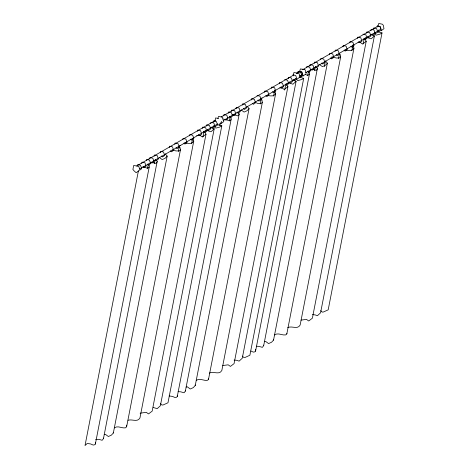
<?xml version="1.0" encoding="UTF-8"?>
<svg xmlns="http://www.w3.org/2000/svg" width="469" height="469" viewBox="0 0 469 469"><rect width="100%" height="100%" fill="white"/><g stroke="black" fill="none" stroke-linecap="round" stroke-linejoin="round"><path stroke-width="0.7" d="M138.431 170.786L85.024 445.55L87.222 443.445L90.64 443.944L93.155 445.058L94.65 444.776L95.365 444.049L95.471 442.314M95.365 444.049L149.195 167.128L149.294 165.393L148.315 164.179L147.477 168.494M169.121 395.942L172.539 396.434L175.054 397.554L176.549 397.266L177.264 396.54L177.335 395.385M177.264 396.54L231.094 119.618L231.194 117.883L230.215 116.67L229.376 120.984M250.851 351.005L253.366 352.125L254.86 351.838L255.576 351.111L255.681 349.376M255.576 351.111L309.405 74.19L309.505 72.46L308.526 71.241L307.687 75.556M114.342 427.886C117.871 425.266 121.641 428.467 125.387 427.869L126.624 426.784L126.384 425.178M126.624 426.784L180.454 149.869L180.061 147.682L179.31 146.439L180.108 145.331M196.241 380.377C199.771 377.762 203.54 380.957 207.286 380.359L208.33 379.656L208.588 378.823M208.523 379.28L262.353 102.359L261.96 100.178L261.21 98.93L262.007 97.822M274.553 334.948C278.082 332.333 281.851 335.528 285.598 334.93L286.641 334.227L286.899 333.395M286.835 333.852L340.664 56.931L340.271 54.75L339.521 53.501L338.542 58.537M137.382 165.891L137.622 164.648L140.501 165.246L141.679 168.717L139.528 170.265M141.785 163.353L142.025 162.116L144.903 162.708L146.082 166.178L143.93 167.726L142.928 166.724M146.334 160.726L146.574 159.489L149.459 160.081L150.637 163.552L148.48 165.1L147.477 164.097M149.67 158.809L149.91 157.566L152.788 158.164L153.967 161.629L151.815 163.183L150.813 162.174M154.113 156.241L154.354 155.005L157.238 155.597L158.416 159.067L156.259 160.615L155.257 159.612M154.43 163.534L155.128 159.941L157.226 161.143L103.473 438.597L102.166 440.291L98.766 439.318L95.606 439.459M160.392 152.624L160.633 151.387L163.511 151.979L164.689 155.45L162.538 156.998L161.535 155.995M104.2 434.616L105.373 434.306L108.362 436.516L111.376 435.144L113.346 433.016L167.175 156.095L165.205 153.826M169.35 147.459L169.59 146.222L172.469 146.815L173.647 150.285L171.496 151.833L170.493 150.83M174.896 144.264L175.136 143.022L178.015 143.62L179.193 147.09L177.042 148.638L176.039 147.635M178.331 151.475L179.31 146.439M182.763 139.727L183.004 138.49L185.882 139.082L187.061 142.553L184.909 144.1L183.907 143.098M189.552 135.817L189.793 134.574L192.671 135.172L193.849 138.636L191.698 140.19L190.695 139.182M191.616 143.62L192.595 138.584L193.767 141.046L139.944 417.967C137.487 422.604 131.988 418.858 128.037 420.265M197.42 131.279L197.66 130.036L200.539 130.634L201.717 134.105L199.565 135.652L198.563 134.644M202.508 128.342L202.749 127.105L205.633 127.697L206.811 131.168L204.654 132.715L203.652 131.713M202.919 136.901L203.898 131.865L204.378 131.168M206.366 126.12L206.606 124.877L209.491 125.475L210.669 128.946L208.512 130.493L207.509 129.485M203.898 131.865L205.387 133.049L206.002 134.216L152.173 411.137L148.515 413.928L146.293 412.321L140.137 413.195M210.687 123.628L210.927 122.391L213.811 122.984L214.99 126.454L212.832 128.002L211.83 126.999M213.254 122.151L213.495 120.908L216.379 121.506L217.552 124.971L215.4 126.519L214.397 125.516M214.937 121.289L215.588 117.948L218.595 118.446M210.71 127.627L214.198 128.817L160.369 405.738L157.215 408.651L153.17 407.473M219.914 125.44L220.33 123.277M160.439 403.604L162.016 405.052L163.224 404.929L167.978 402.771L221.808 125.85L217.159 124.648M223.684 115.843L223.924 114.606L226.803 115.198L227.981 118.669L225.829 120.216L224.827 119.214M228.233 113.222L228.473 111.98L231.358 112.578L232.536 116.042L230.379 117.596L229.376 116.588M231.569 111.3L231.809 110.057L234.688 110.655L235.866 114.125L233.714 115.673L232.712 114.665M236.013 108.738L236.253 107.495L239.137 108.093L240.316 111.558L238.158 113.111L237.156 112.103M178.114 391.65L180.665 391.808L184.065 392.782L185.372 391.087L239.202 114.166L239.126 113.633L237.027 112.431M242.291 105.12L242.532 103.878L245.41 104.47L246.588 107.94L244.437 109.488L243.434 108.486M186.099 387.107L187.272 386.802L190.262 389.006L193.275 387.64L195.245 385.512L249.074 108.591L247.104 106.316M251.243 99.956L251.49 98.713L254.368 99.311L255.546 102.775L253.395 104.329L252.386 103.321M260.231 103.966L261.21 98.93M264.663 92.223L264.903 90.98L267.781 91.572L268.96 95.043L266.808 96.591L265.806 95.588M271.451 88.307L271.692 87.064L274.57 87.662L275.749 91.133L273.597 92.68L272.595 91.672M273.515 96.11L274.805 90.06M274.494 91.074L275.666 93.542L221.843 370.463C219.258 375.37 213.319 370.862 209.367 373.084M279.319 83.769L279.559 82.532L282.438 83.124L283.616 86.595L281.464 88.143L280.462 87.14M284.677 90.112L285.791 84.361L286.278 83.658M288.265 78.61L288.505 77.373L291.39 77.965L292.568 81.436L290.411 82.984L289.408 81.981M285.791 84.361L287.286 85.54L287.902 86.706L234.072 363.627L230.414 366.418L228.186 364.818L222.693 365.544M293.248 75.861L293.899 72.519L298.976 73.445L299.82 75.943M297.592 72.953L297.833 71.716L300.711 72.308L301.889 75.779L299.738 77.326M292.609 80.123L296.097 81.307L242.268 358.228L239.114 361.142L236.822 360.315L234.09 360.057M298.759 72.566L298.999 71.323L301.878 71.915L303.056 75.386L300.905 76.934L299.902 75.931M300.113 77.52L300.529 75.362M242.338 356.094L243.915 357.542L245.123 357.425L249.877 355.262L303.707 78.341L299.058 77.139M306.544 67.794L306.785 66.551L309.669 67.149L310.847 70.62L308.69 72.167L307.687 71.159M309.88 65.871L310.12 64.634L312.999 65.226L314.177 68.697L312.026 70.244L311.023 69.242M314.324 63.309L314.564 62.066L317.449 62.664L318.627 66.135L316.469 67.683L315.467 66.674M314.64 70.602L315.338 67.003L317.437 68.21L263.684 345.659L262.376 347.353L258.976 346.38L256.426 346.222M320.603 59.692L320.843 58.449L323.721 59.047L324.9 62.512L322.748 64.065L321.746 63.057M324.296 66.645L325.416 60.888L327.385 63.163L273.556 340.084L271.586 342.212L268.573 343.578L265.583 341.373L264.41 341.678M329.555 54.527L329.801 53.284L332.679 53.882L333.858 57.353L331.706 58.901L330.698 57.892M335.106 51.326L335.347 50.089L338.225 50.681L339.404 54.152L337.252 55.7L336.25 54.697M342.974 46.794L343.214 45.552L346.093 46.15L347.271 49.614L345.12 51.168L344.117 50.16M349.763 42.878L350.003 41.641L352.881 42.233L354.06 45.704L351.908 47.252L350.906 46.249M351.826 50.681L353.116 44.631M352.805 45.645L353.978 48.114L300.154 325.035C297.569 329.942 291.63 325.433 287.685 327.655M357.63 38.341L357.87 37.104L360.749 37.696L361.927 41.166L359.776 42.714L358.773 41.712M363.129 43.969L364.108 38.933L364.589 38.235M366.576 33.182L366.817 31.945L369.701 32.537L370.879 36.007L368.722 37.555L367.719 36.553M364.108 38.933L365.597 40.117L366.213 41.278L312.383 318.199L308.725 320.989L306.503 319.389L301.004 320.116M370.897 30.696L371.137 29.453L374.022 30.045L375.194 33.516L373.043 35.064L372.04 34.061M373.465 29.213L373.705 27.97L376.589 28.568L377.762 32.039L375.61 33.586L374.608 32.584M370.92 34.694L374.409 35.879L320.579 312.8L317.425 315.719L315.133 314.892L312.407 314.629M377.07 27.138L377.311 25.895L380.189 26.493L381.367 29.957L379.216 31.511L378.213 30.503M378.424 32.091L378.841 29.934M320.649 310.666L322.226 312.114L323.434 311.996L328.189 309.833L382.018 32.912L377.369 31.716M217.886 118.434L218.525 116.388L222.242 117.156L223.144 118.305M296.408 73.434L299.574 71.605L300.418 68.879L304.141 69.647M302.599 69.729L377.885 26.182L378.729 23.45L382.452 24.224L383.355 25.367L383.976 28.709L381.191 30.708M220.829 123.206L221.509 121.365M214.198 128.817L211.044 131.73L206.999 130.552L204.93 130.992M296.097 81.307L292.943 84.227L290.651 83.394L287.919 83.136M374.409 35.879L371.255 38.798L367.209 37.614L365.14 38.059M180.454 149.869L179.217 150.948L175.781 150.93L173.999 150.074L172.088 149.957M262.353 102.359L261.11 103.438L257.68 103.426L255.898 102.564L254.626 102.488M340.664 56.931L339.427 58.009L335.992 57.998L334.209 57.136L331.665 56.978M193.767 141.046C192.02 144.892 187.6 142.939 184.428 143.022M275.666 93.542C273.919 97.382 269.499 95.43 266.328 95.512M353.978 48.114C352.231 51.953 347.81 50.001 344.639 50.083M157.303 161.676L155.995 163.37L150.924 162.297M239.202 114.166L237.894 115.861L234.494 114.887L232.266 114.753M317.513 68.738L316.206 70.432L312.805 69.459L310.578 69.324M167.175 156.095L165.205 158.229L162.192 159.595L159.202 157.391M249.074 108.591L247.104 110.719L244.091 112.085L241.101 109.881M327.385 63.163L325.416 65.291L322.402 66.657L319.412 64.452M206.002 134.216L202.344 137.007L200.116 135.4L196.581 135.711M287.902 86.706L284.237 89.497L282.016 87.896L279.788 87.92M366.213 41.278L362.549 44.068L360.327 42.468L358.099 42.491M149.195 167.128L148.48 167.855L146.985 168.142L143.197 166.782M231.094 119.618L230.373 120.345L228.884 120.633L225.097 119.273M309.405 74.19L308.69 74.923L307.195 75.204L305.307 74.366M138.93 170.716L136.151 172.715L134.193 170.962L132.909 169.467L133.688 165.457L138.765 166.384L139.61 168.875M219.005 124.443L221.157 122.896M220.981 123.646L223.766 121.641L223.537 119.841M297.299 79.015L299.451 77.467M302.88 76.136L305.665 74.137M221.808 125.85L219.867 127.017L215.846 128.131L213.459 125.786M303.707 78.341L301.766 79.513L297.745 80.621L295.763 78.675M382.018 32.912L380.078 34.085L376.056 35.193L374.074 33.246M296.906 73.017L300.066 71.188M221.122 116.98L293.875 74.899M136.696 165.956L215.775 120.211M300.172 75.955L301.438 75.222M305.231 73.029L379.251 30.209L380.793 29.101L379.949 26.61L377.885 26.182M223.76 120.287L295.875 78.569M299.673 76.371L302.482 74.53L301.637 72.033L299.574 71.605M139.328 169.256L217.774 123.88M362.959 34.167L365.843 34.765L367.022 38.229L364.864 39.783L363.862 38.775M302.235 69.178L305.114 69.775L306.292 73.24M292.826 74.882L295.71 75.474L296.883 78.944L294.731 80.492L293.729 79.49M284.648 79.595L287.532 80.187L288.711 83.658L286.553 85.206L285.551 84.203M257.035 95.518L259.914 96.11L261.092 99.58L258.941 101.128L257.932 100.126M222.634 118.434L223.344 120.515M273.433 339.521L273.556 340.084M195.122 384.949L195.245 385.512M113.222 432.459L113.346 433.016M263.607 345.125L263.684 345.659M185.296 390.554L185.372 391.087M103.397 438.064L103.473 438.597"/></g></svg>
